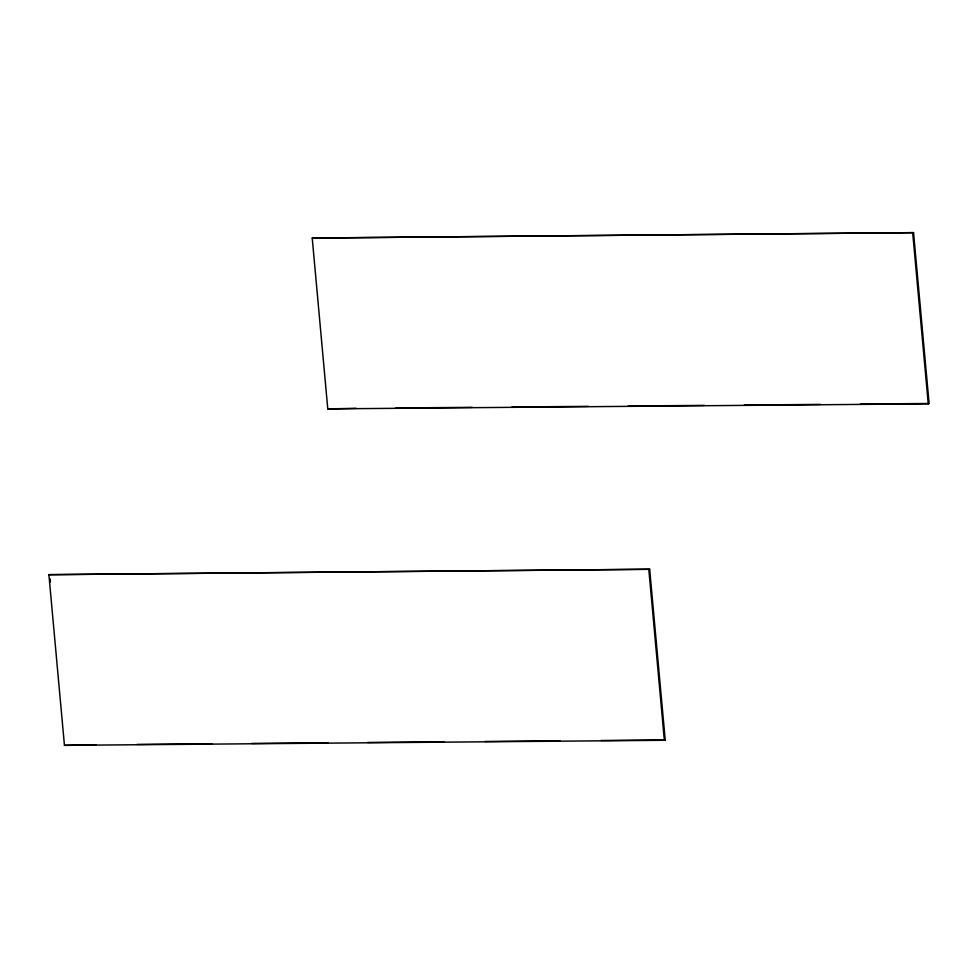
<?xml version="1.0" encoding="UTF-8"?>
<svg xmlns="http://www.w3.org/2000/svg" width="978" height="978" viewBox="0 0 978 978"><rect width="100%" height="100%" fill="white"/><g stroke="black" fill="none" stroke-linecap="round" stroke-linejoin="round"><path stroke-width="1.47" d="M312.226 238.057L913.55 232.642L929.1 403.486L928.256 403.841L327.777 408.89L312.226 238.057L913.55 232.642M327.777 408.89L356.126 408.315M48.9 574.673L649.673 569.269L665.211 739.955L664.355 740.297L64.438 745.358L48.9 574.673L649.673 569.269M64.438 745.358L95.807 744.747M395.846 407.985L472.252 407.337M511.971 406.995L588.365 406.359M628.096 406.017L704.49 405.381M744.221 405.039L820.615 404.403M860.347 404.061L929.1 403.486M137.03 744.405L211.823 743.769M251.517 743.439L327.838 742.791M367.532 742.461L443.853 741.813M485.076 741.471L559.881 740.835M601.091 740.493L665.211 739.955M912.706 232.996L928.256 403.841M648.83 569.612L664.355 740.297M50.159 578.854L50.428 581.873"/></g></svg>
